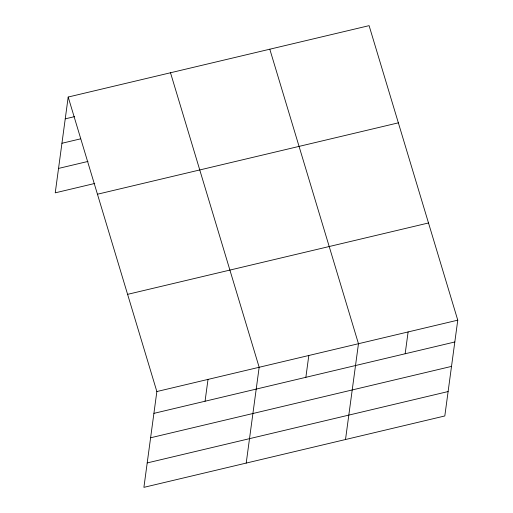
<?xml version="1.0" encoding="UTF-8"?>
<svg xmlns="http://www.w3.org/2000/svg" width="513" height="513" viewBox="0 0 513 513"><rect width="100%" height="100%" fill="white"/><g stroke="black" fill="none" stroke-linecap="round" stroke-linejoin="round"><path stroke-width="0.77" d="M68.191 97.034L156.856 391.541L143.903 487.35L444.809 415.966L457.763 320.163L369.097 25.65L68.191 97.034L55.237 192.837L94.764 183.462M205.059 401.224L208.009 379.408M246.208 463.079L259.161 367.276L170.502 72.763M305.863 377.311L308.813 355.496M345.512 439.526L358.465 343.716L269.8 49.203M405.161 353.758L408.111 331.937M65.241 118.849L74.539 116.643M61.938 143.268L80.541 138.856M58.54 168.424L87.992 161.435M97.451 194.222L398.357 122.838M127.596 294.353L428.502 222.975M156.856 391.541L457.763 320.163M153.906 413.363L454.813 341.979M150.604 437.775L451.511 366.397M147.205 462.931L448.112 391.554"/></g></svg>
